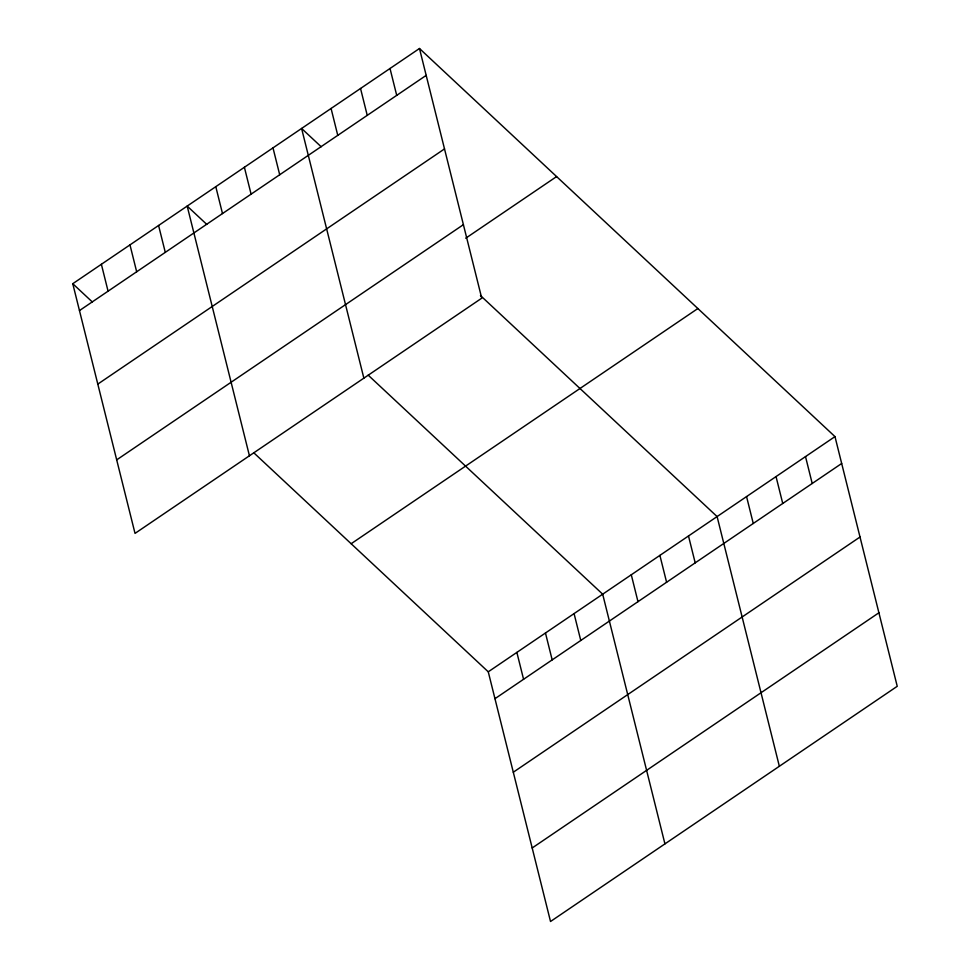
<?xml version="1.0" encoding="UTF-8"?>
<svg xmlns="http://www.w3.org/2000/svg" width="970" height="970" viewBox="0 0 970 970"><rect width="100%" height="100%" fill="white"/><g stroke="black" fill="none" stroke-linecap="round" stroke-linejoin="round"><path stroke-width="1.45" d="M419.476 48.5L481.738 298.19L135.024 533.391L72.762 283.701L419.476 48.5L834.976 436.609L897.238 686.299L550.524 921.5L488.262 671.81L253.764 452.76M79.467 310.582L426.182 75.381M97.8 384.108L444.515 148.907M116.691 459.865L463.405 224.664M465.721 238.22L556.598 176.576M351.152 543.733L697.866 308.533M488.262 671.81L834.976 436.609M494.967 698.691L841.681 463.49M513.3 772.217L860.014 537.016M532.19 847.974L878.905 612.773M321.191 146.761L301.597 128.464L363.859 378.167M480.453 295.535L717.097 516.573L779.346 766.264M206.768 224.385L187.186 206.089L249.435 455.779M368.176 375.147L602.685 594.186L664.935 843.888M72.762 283.701L92.356 301.997M805.512 456.603L812.205 483.484M776.036 476.585L782.741 503.478M746.56 496.579L753.266 523.473M688.494 535.973L695.199 562.867M659.891 555.386L666.596 582.267M631.288 574.786L637.981 601.667M574.07 613.598L580.775 640.479M545.467 632.998L552.172 659.879M390.013 68.494L396.718 95.375M516.864 652.398L523.57 679.291M360.537 88.488L367.242 115.369M331.073 108.47L337.766 135.363M272.994 147.876L279.7 174.758M244.391 167.276L251.097 194.158M215.789 186.677L222.494 213.57M158.583 225.489L165.288 252.37M129.98 244.889L136.673 271.782M101.377 264.301L108.07 291.182"/></g></svg>
